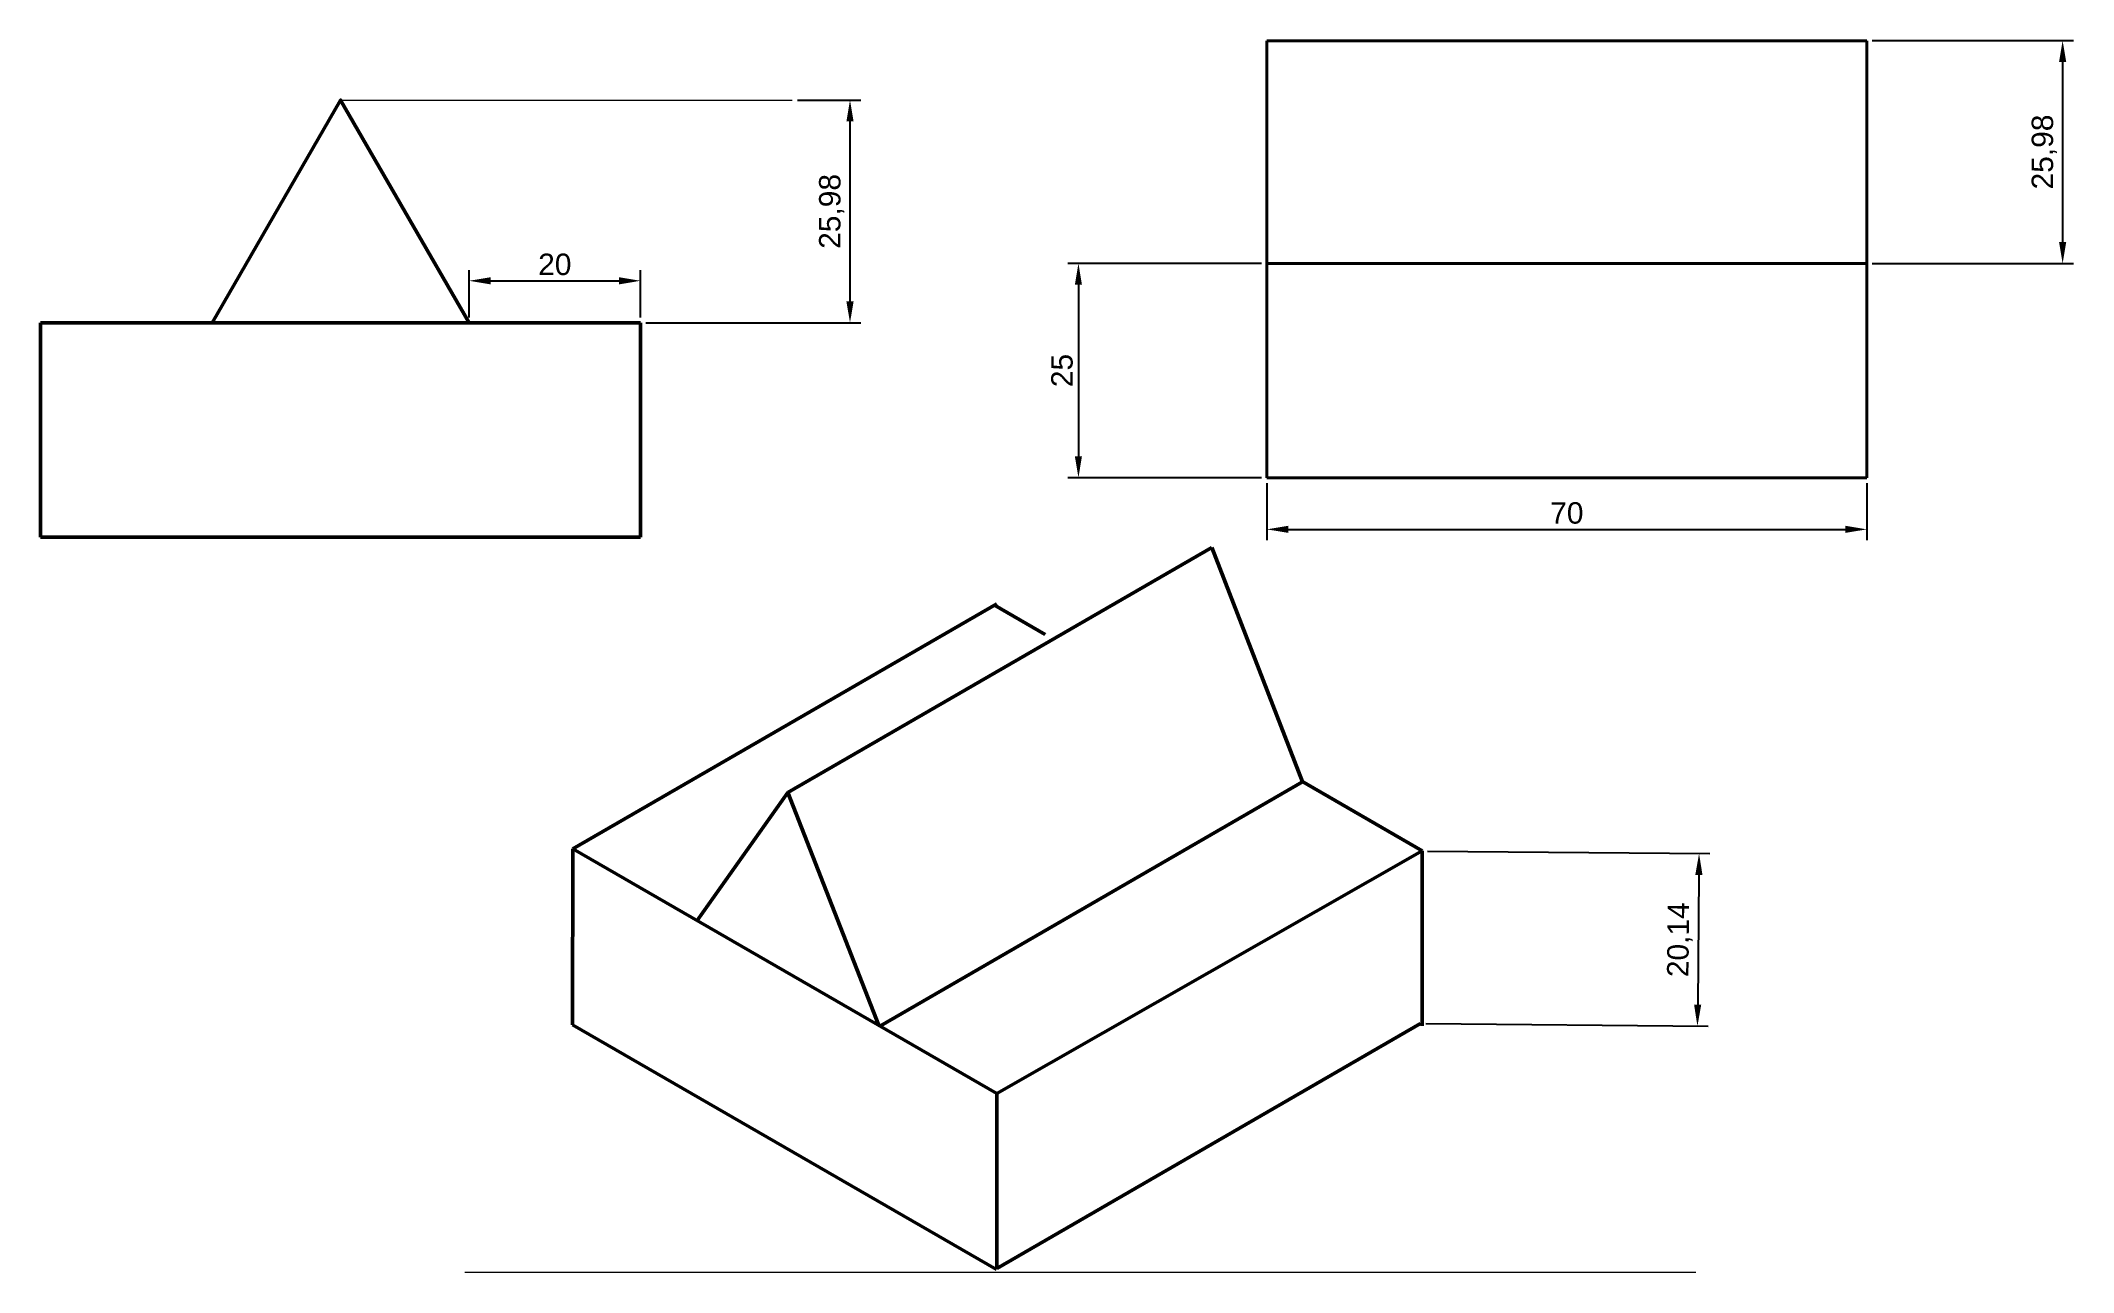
# Paper-space layout '8' of a CAD drawing. Header units: millimetres. Extents: x 27 to 265, y 42 to 186.
import ezdxf

# ---------------------------------------------------------------- set-up
doc = ezdxf.new("R2010")
doc.units = ezdxf.units.MM
doc.styles.get("Standard").update_dxf_attribs({"font": 'arial.ttf'})
doc.dimstyles.new('ISO-25', dxfattribs={"dimtxt": 2.5, "dimasz": 2.5, "dimexe": 1.25, "dimexo": 0.625, "dimtad": 1, "dimtxsty": 'Standard', "dimcen": 2.5, "dimadec": 0, "dimazin": 0, "dimtfac": 1, "dimtmove": 0, "dimatfit": 3, "dimfxl": 1, "dimarcsym": 0})

# ---------------------------------------------------------------- blocks, each defined once
blk = doc.blocks.new('*D65')
at = {"color": 0, "linetype": 'Continuous', "lineweight": -2, "transparency": 16777216}
for p, q in [((115.7, 179.19), (123.08, 179.19)), ((121.83, 155.71), (121.83, 176.69)), ((98, 153.21), (123.08, 153.21))]:
    blk.add_line(p, q, dxfattribs=at)
at = {"color": 0, "linetype": 'Continuous', "lineweight": 40, "transparency": 16777216}
for points in [[(121.41, 176.69), (122.25, 176.69), (121.83, 179.19)], [(121.41, 155.71), (122.25, 155.71), (121.83, 153.21)]]:
    blk.add_solid(points, dxfattribs=at)
at = {"layer": 'Defpoints', "color": 0, "linetype": 'Continuous', "lineweight": 40, "transparency": 16777216}
for p in [(115.08, 179.19), (121.83, 179.19), (97.38, 153.21)]:
    blk.add_point(p, dxfattribs=at)
at = {"color": 0, "linetype": 'Continuous', "lineweight": 15, "transparency": 16777216, "insert": (119.7, 166.2), "char_height": 2.5, "attachment_point": 5, "rotation": 90}
blk.add_mtext('25,98', dxfattribs=at)
blk = doc.blocks.new('*D66')
at = {"color": 0, "linetype": 'Continuous', "lineweight": -2, "transparency": 16777216}
for p, q in [((77.38, 153.83), (77.38, 159.36)), ((97.38, 153.83), (97.38, 159.36)), ((79.88, 158.11), (94.88, 158.11))]:
    blk.add_line(p, q, dxfattribs=at)
at = {"color": 0, "linetype": 'Continuous', "lineweight": 40, "transparency": 16777216}
for points in [[(79.88, 158.52), (79.88, 157.69), (77.38, 158.11)], [(94.88, 158.52), (94.88, 157.69), (97.38, 158.11)]]:
    blk.add_solid(points, dxfattribs=at)
at = {"layer": 'Defpoints', "color": 0, "linetype": 'Continuous', "lineweight": 40, "transparency": 16777216}
for p in [(97.38, 158.11), (77.38, 153.21), (97.38, 153.21)]:
    blk.add_point(p, dxfattribs=at)
at = {"color": 0, "linetype": 'Continuous', "lineweight": 50, "transparency": 16777216, "insert": (87.38, 160.01), "char_height": 2.5, "attachment_point": 5}
blk.add_mtext('20', dxfattribs=at)
blk = doc.blocks.new('*D67')
at = {"color": 0, "linetype": 'Continuous', "lineweight": -2, "ltscale": 2, "transparency": 16777216}
for p, q in [((189.24, 91.59), (222.17, 91.28)), ((220.9, 88.79), (220.76, 73.65)), ((189.05, 71.45), (221.98, 71.14))]:
    blk.add_line(p, q, dxfattribs=at)
at = {"color": 0, "linetype": 'Continuous', "lineweight": 40, "ltscale": 2, "transparency": 16777216}
for points in [[(220.48, 88.8), (221.32, 88.79), (220.92, 91.29)], [(220.34, 73.66), (221.17, 73.65), (220.73, 71.15)]]:
    blk.add_solid(points, dxfattribs=at)
at = {"layer": 'Defpoints', "color": 0, "linetype": 'Continuous', "lineweight": 40, "ltscale": 2, "transparency": 16777216}
for p in [(188.61, 91.6), (188.42, 71.46), (220.73, 71.15)]:
    blk.add_point(p, dxfattribs=at)
at = {"color": 0, "linetype": 'Continuous', "lineweight": 40, "ltscale": 2, "transparency": 16777216, "insert": (218.7, 81.24), "char_height": 2.5, "attachment_point": 5, "rotation": 89.4567}
blk.add_mtext('20,14', dxfattribs=at)
blk = doc.blocks.new('*D68')
at = {"color": 0, "linetype": 'Continuous', "lineweight": -2, "ltscale": 2, "transparency": 16777216}
for p, q in [((241.12, 186.12), (264.6, 186.12)), ((263.35, 183.62), (263.35, 162.64)), ((241.12, 160.14), (264.6, 160.14))]:
    blk.add_line(p, q, dxfattribs=at)
at = {"color": 0, "linetype": 'Continuous', "lineweight": 40, "ltscale": 2, "transparency": 16777216}
for points in [[(262.93, 183.62), (263.77, 183.62), (263.35, 186.12)], [(262.93, 162.64), (263.77, 162.64), (263.35, 160.14)]]:
    blk.add_solid(points, dxfattribs=at)
at = {"layer": 'Defpoints', "color": 0, "linetype": 'Continuous', "lineweight": 40, "ltscale": 2, "transparency": 16777216}
for p in [(240.49, 186.12), (240.49, 160.14), (263.35, 160.14)]:
    blk.add_point(p, dxfattribs=at)
at = {"color": 0, "linetype": 'Continuous', "lineweight": 40, "ltscale": 2, "transparency": 16777216, "insert": (261.22, 173.13), "char_height": 2.5, "attachment_point": 5, "rotation": 90}
blk.add_mtext('25,98', dxfattribs=at)
blk = doc.blocks.new('*D69')
at = {"color": 0, "linetype": 'Continuous', "lineweight": -2, "ltscale": 2, "transparency": 16777216}
for p, q in [((169.87, 160.14), (147.24, 160.14)), ((148.49, 157.64), (148.49, 137.64)), ((169.87, 135.14), (147.24, 135.14))]:
    blk.add_line(p, q, dxfattribs=at)
at = {"color": 0, "linetype": 'Continuous', "lineweight": 40, "ltscale": 2, "transparency": 16777216}
for points in [[(148.07, 157.64), (148.9, 157.64), (148.49, 160.14)], [(148.07, 137.64), (148.9, 137.64), (148.49, 135.14)]]:
    blk.add_solid(points, dxfattribs=at)
at = {"layer": 'Defpoints', "color": 0, "linetype": 'Continuous', "lineweight": 40, "ltscale": 2, "transparency": 16777216}
for p in [(170.49, 160.14), (148.49, 135.14), (170.49, 135.14)]:
    blk.add_point(p, dxfattribs=at)
at = {"color": 0, "linetype": 'Continuous', "lineweight": 40, "ltscale": 2, "transparency": 16777216, "insert": (146.58, 147.64), "char_height": 2.5, "attachment_point": 5, "rotation": 90}
blk.add_mtext('25', dxfattribs=at)
blk = doc.blocks.new('*D70')
at = {"color": 0, "linetype": 'Continuous', "lineweight": -2, "ltscale": 2, "transparency": 16777216}
for p, q in [((170.49, 134.51), (170.49, 127.86)), ((240.49, 134.51), (240.49, 127.86)), ((172.99, 129.11), (237.99, 129.11))]:
    blk.add_line(p, q, dxfattribs=at)
at = {"color": 0, "linetype": 'Continuous', "lineweight": 40, "ltscale": 2, "transparency": 16777216}
for points in [[(172.99, 129.53), (172.99, 128.7), (170.49, 129.11)], [(237.99, 129.53), (237.99, 128.7), (240.49, 129.11)]]:
    blk.add_solid(points, dxfattribs=at)
at = {"layer": 'Defpoints', "color": 0, "linetype": 'Continuous', "lineweight": 40, "ltscale": 2, "transparency": 16777216}
for p in [(170.49, 135.14), (240.49, 135.14), (240.49, 129.11)]:
    blk.add_point(p, dxfattribs=at)
at = {"color": 0, "linetype": 'Continuous', "lineweight": 40, "ltscale": 2, "transparency": 16777216, "insert": (205.49, 131.01), "char_height": 2.5, "attachment_point": 5}
blk.add_mtext('70', dxfattribs=at)

psp = doc.layouts.new('8')

# ---------------------------------------------------------------- linework, layer by layer
at = {"linetype": 'Continuous', "lineweight": 40, "ltscale": 2}
for p, q in [((170.494, 160.139), (170.494, 186.119)), ((170.494, 186.119), (240.494, 186.119)), ((240.494, 186.119), (240.494, 160.139)), ((170.494, 135.139), (170.494, 160.139)), ((170.494, 160.139), (240.494, 160.139)), ((240.494, 160.139), (240.494, 135.139)), ((240.494, 135.139), (170.494, 135.139))]:
    psp.add_line(p, q, dxfattribs=at)
at = {"linetype": 'Continuous', "lineweight": 15}
psp.add_line((62.375, 179.19), (115.079, 179.19), dxfattribs=at)
at = {"linetype": 'Continuous', "lineweight": 50}
for p, q in [((97.375, 153.209), (27.375, 153.209)), ((27.375, 153.209), (27.375, 128.209)), ((97.375, 128.209), (97.375, 153.209)), ((27.375, 128.209), (97.375, 128.209)), ((114.59, 98.417), (164.057, 126.977)), ((164.057, 126.977), (174.657, 99.657)), ((89.486, 91.86), (138.954, 120.42)), ((138.687, 120.266), (144.593, 116.856)), ((174.657, 99.657), (125.378, 71.206)), ((188.612, 91.601), (174.478, 99.761)), ((103.99, 83.487), (114.59, 98.417)), ((114.59, 98.417), (125.19, 71.247)), ((89.486, 91.86), (89.448, 71.312)), ((138.954, 63.3), (89.486, 91.86)), ((138.954, 63.3), (188.612, 91.601)), ((188.612, 71.201), (188.612, 91.601)), ((138.916, 42.752), (89.448, 71.312)), ((138.954, 42.9), (188.421, 71.46)), ((138.954, 42.9), (138.954, 63.3))]:
    psp.add_line(p, q, dxfattribs=at)
at = {"linetype": 'Continuous', "lineweight": 20}
psp.add_line((76.876, 42.44), (220.539, 42.44), dxfattribs=at)
at = {"linetype": 'Continuous', "lineweight": 50}
psp.add_lwpolyline([(47.375, 153.209), (77.375, 153.209), (62.375, 179.19)], close=True, dxfattribs=at)

# ---------------------------------------------------------------- dimensions: what is measured, and where the dimension line sits
at = {"linetype": 'Continuous', "lineweight": 40, "ltscale": 2}
for base, p1, p2, picture, middle in [((263.35, 160.139), (240.494, 186.119), (240.494, 160.139), '*D68', (261.223, 173.129)), ((148.486, 135.139), (170.494, 160.139), (170.494, 135.139), '*D69', (146.585, 147.639))]:
    dim = psp.add_linear_dim(base=base, p1=p1, p2=p2, angle=90, dimstyle='ISO-25', dxfattribs=at)
    dim.commit()
    dim.dimension.update_dxf_attribs({"geometry": picture, "text_midpoint": middle})
at = {"linetype": 'Continuous', "lineweight": 15}
dim = psp.add_linear_dim(base=(121.829, 179.19), p1=(97.375, 153.209), p2=(115.079, 179.19), angle=270, dimstyle='ISO-25', dxfattribs=at)
dim.commit()
dim.dimension.update_dxf_attribs({"geometry": '*D65', "text_midpoint": (119.701, 166.199)})
at = {"linetype": 'Continuous', "lineweight": 50}
dim = psp.add_linear_dim(base=(97.375, 158.106), p1=(77.375, 153.209), p2=(97.375, 153.209), dimstyle='ISO-25', dxfattribs=at)
dim.commit()
dim.dimension.update_dxf_attribs({"geometry": '*D66', "text_midpoint": (87.375, 160.007)})
at = {"linetype": 'Continuous', "lineweight": 40, "ltscale": 2}
dim = psp.add_linear_dim(base=(240.494, 129.113), p1=(170.494, 135.139), p2=(240.494, 135.139), dimstyle='ISO-25', dxfattribs=at)
dim.commit()
dim.dimension.update_dxf_attribs({"geometry": '*D70', "text_midpoint": (205.494, 131.014)})
dim = psp.add_aligned_dim(p1=(188.612, 91.601), p2=(188.421, 71.46), distance=32.312, dimstyle='ISO-25', dxfattribs=at)
dim.commit()
dim.dimension.update_dxf_attribs({"geometry": '*D67', "text_midpoint": (218.7, 81.244)})

doc.saveas('drawing.dxf')
